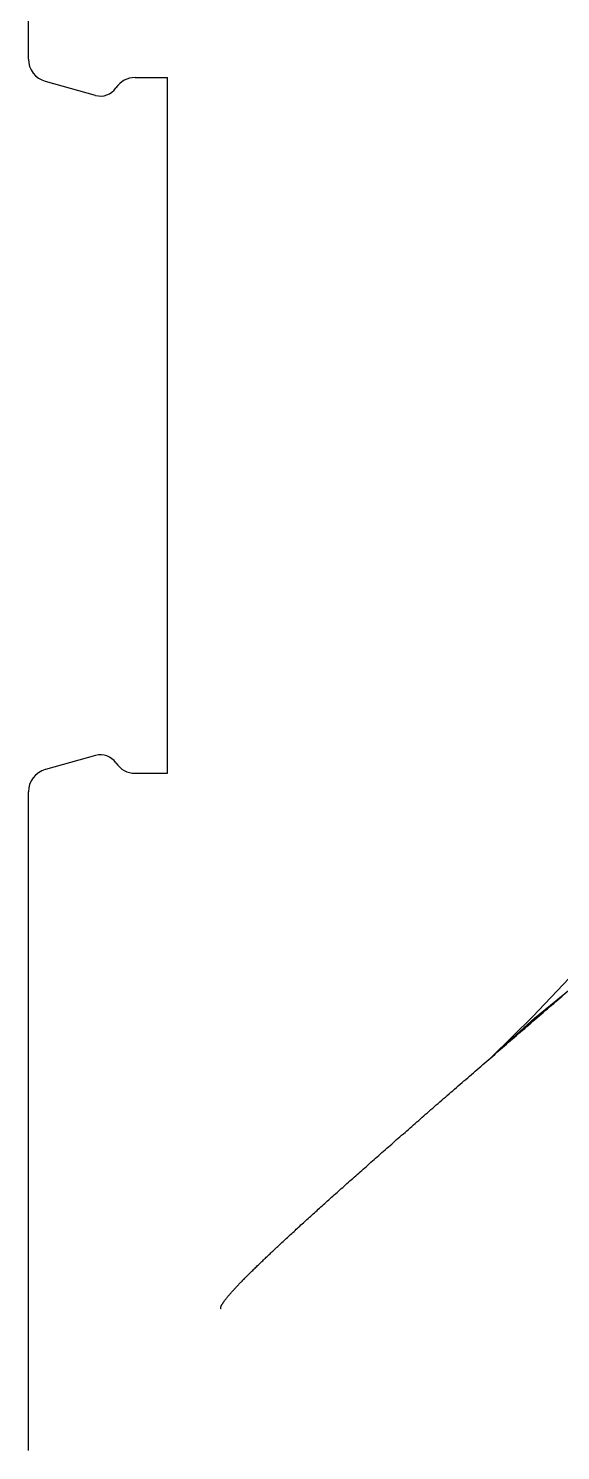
# Model space of a CAD drawing. Extents: x 8 to 213, y -217 to -66.
# Drawn here: x 163.13 to 174.55, y -122.9 to -92.42 of the extents above; entities that cross this region are included whole.
import ezdxf

# ---------------------------------------------------------------- set-up
doc = ezdxf.new("R2010")
doc.units = 0
doc.header["$MEASUREMENT"] = 0

msp = doc.modelspace()

# ---------------------------------------------------------------- linework, layer by layer
for p, q in [((163.132, -93.073), (163.132, -78.953)), ((164.573, -93.853), (163.496, -93.552)), ((165.424, -93.47), (166.115, -93.47)), ((164.573, -108.001), (163.496, -108.302)), ((165.424, -108.384), (166.115, -108.384)), ((163.132, -122.901), (163.132, -108.781)), ((173.959, -113.599, -50.671), (174.739, -112.774, -50.671)), ((173.994, -113.636, -50.671), (174.875, -112.919, -50.671)), ((174.269, -113.431, -50.671), (174.314, -113.392, -50.671)), ((174.314, -113.392, -50.671), (174.359, -113.354, -50.671)), ((174.359, -113.354, -50.671), (174.404, -113.315, -50.671)), ((174.404, -113.315, -50.671), (174.449, -113.276, -50.671)), ((174.449, -113.276, -50.671), (174.495, -113.237, -50.671)), ((174.495, -113.237, -50.671), (174.54, -113.198, -50.671)), ((174.54, -113.198, -50.671), (174.585, -113.159, -50.671)), ((173.062, -114.473, -50.671), (173.959, -113.599, -50.671)), ((173.062, -114.473, -50.671), (173.994, -113.636, -50.671)), ((173.914, -113.737, -50.671), (173.958, -113.699, -50.671)), ((173.958, -113.699, -50.671), (174.002, -113.661, -50.671)), ((174.002, -113.661, -50.671), (174.046, -113.623, -50.671)), ((174.046, -113.623, -50.671), (174.091, -113.585, -50.671)), ((174.091, -113.585, -50.671), (174.135, -113.547, -50.671)), ((174.135, -113.547, -50.671), (174.18, -113.508, -50.671)), ((174.18, -113.508, -50.671), (174.224, -113.47, -50.671)), ((174.224, -113.47, -50.671), (174.269, -113.431, -50.671)), ((173.564, -114.039, -50.671), (173.608, -114.001, -50.671)), ((173.608, -114.001, -50.671), (173.651, -113.964, -50.671)), ((173.651, -113.964, -50.671), (173.695, -113.926, -50.671)), ((173.695, -113.926, -50.671), (173.738, -113.889, -50.671)), ((173.738, -113.889, -50.671), (173.782, -113.851, -50.671)), ((173.782, -113.851, -50.671), (173.826, -113.813, -50.671)), ((173.826, -113.813, -50.671), (173.87, -113.775, -50.671)), ((173.87, -113.775, -50.671), (173.914, -113.737, -50.671)), ((173.222, -114.334, -50.671), (173.265, -114.298, -50.671)), ((173.265, -114.298, -50.671), (173.307, -114.261, -50.671)), ((173.307, -114.261, -50.671), (173.35, -114.224, -50.671)), ((173.35, -114.224, -50.671), (173.392, -114.187, -50.671)), ((173.392, -114.187, -50.671), (173.435, -114.15, -50.671)), ((173.435, -114.15, -50.671), (173.478, -114.113, -50.671)), ((173.478, -114.113, -50.671), (173.521, -114.076, -50.671)), ((173.521, -114.076, -50.671), (173.564, -114.039, -50.671)), ((172.887, -114.625, -50.671), (172.928, -114.589, -50.671)), ((172.928, -114.589, -50.671), (172.97, -114.553, -50.671)), ((172.97, -114.553, -50.671), (173.012, -114.517, -50.671)), ((173.012, -114.517, -50.671), (173.054, -114.48, -50.671)), ((173.054, -114.48, -50.671), (173.096, -114.444, -50.671)), ((173.096, -114.444, -50.671), (173.138, -114.408, -50.671)), ((173.138, -114.408, -50.671), (173.18, -114.371, -50.671)), ((173.18, -114.371, -50.671), (173.222, -114.334, -50.671)), ((172.518, -114.944, -50.671), (172.559, -114.909, -50.671)), ((172.559, -114.909, -50.671), (172.599, -114.874, -50.671)), ((172.599, -114.874, -50.671), (172.64, -114.838, -50.671)), ((172.64, -114.838, -50.671), (172.681, -114.803, -50.671)), ((172.681, -114.803, -50.671), (172.722, -114.768, -50.671)), ((172.722, -114.768, -50.671), (172.763, -114.732, -50.671)), ((172.763, -114.732, -50.671), (172.804, -114.696, -50.671)), ((172.804, -114.696, -50.671), (172.845, -114.661, -50.671)), ((172.845, -114.661, -50.671), (172.887, -114.625, -50.671)), ((172.159, -115.256, -50.671), (172.198, -115.222, -50.671)), ((172.198, -115.222, -50.671), (172.238, -115.187, -50.671)), ((172.238, -115.187, -50.671), (172.278, -115.153, -50.671)), ((172.278, -115.153, -50.671), (172.317, -115.118, -50.671)), ((172.317, -115.118, -50.671), (172.357, -115.084, -50.671)), ((172.357, -115.084, -50.671), (172.397, -115.049, -50.671)), ((172.397, -115.049, -50.671), (172.437, -115.014, -50.671)), ((172.437, -115.014, -50.671), (172.478, -114.979, -50.671)), ((172.478, -114.979, -50.671), (172.518, -114.944, -50.671)), ((171.809, -115.56, -50.671), (171.848, -115.527, -50.671)), ((171.848, -115.527, -50.671), (171.886, -115.493, -50.671)), ((171.886, -115.493, -50.671), (171.925, -115.46, -50.671)), ((171.925, -115.46, -50.671), (171.964, -115.426, -50.671)), ((171.964, -115.426, -50.671), (172.002, -115.392, -50.671)), ((172.002, -115.392, -50.671), (172.041, -115.358, -50.671)), ((172.041, -115.358, -50.671), (172.08, -115.324, -50.671)), ((172.08, -115.324, -50.671), (172.12, -115.29, -50.671)), ((172.12, -115.29, -50.671), (172.159, -115.256, -50.671)), ((171.47, -115.856, -50.671), (171.507, -115.823, -50.671)), ((171.507, -115.823, -50.671), (171.545, -115.791, -50.671)), ((171.545, -115.791, -50.671), (171.582, -115.758, -50.671)), ((171.582, -115.758, -50.671), (171.62, -115.725, -50.671)), ((171.62, -115.725, -50.671), (171.657, -115.693, -50.671)), ((171.657, -115.693, -50.671), (171.695, -115.66, -50.671)), ((171.695, -115.66, -50.671), (171.733, -115.627, -50.671)), ((171.733, -115.627, -50.671), (171.771, -115.593, -50.671)), ((171.771, -115.593, -50.671), (171.809, -115.56, -50.671)), ((171.142, -116.144, -50.671), (171.178, -116.112, -50.671)), ((171.178, -116.112, -50.671), (171.214, -116.08, -50.671)), ((171.214, -116.08, -50.671), (171.25, -116.049, -50.671)), ((171.25, -116.049, -50.671), (171.286, -116.017, -50.671)), ((171.286, -116.017, -50.671), (171.323, -115.985, -50.671)), ((171.323, -115.985, -50.671), (171.359, -115.953, -50.671)), ((171.359, -115.953, -50.671), (171.396, -115.921, -50.671)), ((171.396, -115.921, -50.671), (171.433, -115.888, -50.671)), ((171.433, -115.888, -50.671), (171.47, -115.856, -50.671)), ((170.789, -116.453, -50.671), (170.824, -116.422, -50.671)), ((170.824, -116.422, -50.671), (170.858, -116.392, -50.671)), ((170.858, -116.392, -50.671), (170.893, -116.361, -50.671)), ((170.893, -116.361, -50.671), (170.928, -116.33, -50.671)), ((170.928, -116.33, -50.671), (170.964, -116.3, -50.671)), ((170.964, -116.3, -50.671), (170.999, -116.269, -50.671)), ((170.999, -116.269, -50.671), (171.034, -116.237, -50.671)), ((171.034, -116.237, -50.671), (171.07, -116.206, -50.671)), ((171.07, -116.206, -50.671), (171.106, -116.175, -50.671)), ((171.106, -116.175, -50.671), (171.142, -116.144, -50.671)), ((170.45, -116.751, -50.671), (170.484, -116.722, -50.671)), ((170.484, -116.722, -50.671), (170.517, -116.693, -50.671)), ((170.517, -116.693, -50.671), (170.55, -116.663, -50.671)), ((170.55, -116.663, -50.671), (170.584, -116.633, -50.671)), ((170.584, -116.633, -50.671), (170.618, -116.603, -50.671)), ((170.618, -116.603, -50.671), (170.652, -116.574, -50.671)), ((170.652, -116.574, -50.671), (170.686, -116.544, -50.671)), ((170.686, -116.544, -50.671), (170.72, -116.513, -50.671)), ((170.72, -116.513, -50.671), (170.754, -116.483, -50.671)), ((170.754, -116.483, -50.671), (170.789, -116.453, -50.671)), ((170.094, -117.066, -50.671), (170.126, -117.038, -50.671)), ((170.126, -117.038, -50.671), (170.158, -117.01, -50.671)), ((170.158, -117.01, -50.671), (170.19, -116.982, -50.671)), ((170.19, -116.982, -50.671), (170.222, -116.953, -50.671)), ((170.222, -116.953, -50.671), (170.254, -116.925, -50.671)), ((170.254, -116.925, -50.671), (170.286, -116.896, -50.671)), ((170.286, -116.896, -50.671), (170.319, -116.868, -50.671)), ((170.319, -116.868, -50.671), (170.351, -116.839, -50.671)), ((170.351, -116.839, -50.671), (170.384, -116.81, -50.671)), ((170.384, -116.81, -50.671), (170.417, -116.781, -50.671)), ((170.417, -116.781, -50.671), (170.45, -116.751, -50.671)), ((169.756, -117.367, -50.671), (169.786, -117.341, -50.671)), ((169.786, -117.341, -50.671), (169.816, -117.314, -50.671)), ((169.816, -117.314, -50.671), (169.847, -117.287, -50.671)), ((169.847, -117.287, -50.671), (169.877, -117.26, -50.671)), ((169.877, -117.26, -50.671), (169.908, -117.232, -50.671)), ((169.908, -117.232, -50.671), (169.938, -117.205, -50.671)), ((169.938, -117.205, -50.671), (169.969, -117.178, -50.671)), ((169.969, -117.178, -50.671), (170, -117.15, -50.671)), ((170, -117.15, -50.671), (170.032, -117.122, -50.671)), ((170.032, -117.122, -50.671), (170.063, -117.094, -50.671)), ((170.063, -117.094, -50.671), (170.094, -117.066, -50.671)), ((169.409, -117.679, -50.671), (169.437, -117.654, -50.671)), ((169.437, -117.654, -50.671), (169.465, -117.628, -50.671)), ((169.465, -117.628, -50.671), (169.494, -117.603, -50.671)), ((169.494, -117.603, -50.671), (169.522, -117.577, -50.671)), ((169.522, -117.577, -50.671), (169.551, -117.551, -50.671)), ((169.551, -117.551, -50.671), (169.58, -117.525, -50.671)), ((169.58, -117.525, -50.671), (169.609, -117.499, -50.671)), ((169.609, -117.499, -50.671), (169.638, -117.473, -50.671)), ((169.638, -117.473, -50.671), (169.667, -117.447, -50.671)), ((169.667, -117.447, -50.671), (169.697, -117.421, -50.671)), ((169.697, -117.421, -50.671), (169.727, -117.394, -50.671)), ((169.727, -117.394, -50.671), (169.756, -117.367, -50.671)), ((169.084, -117.973, -50.671), (169.11, -117.949, -50.671)), ((169.11, -117.949, -50.671), (169.137, -117.925, -50.671)), ((169.137, -117.925, -50.671), (169.163, -117.901, -50.671)), ((169.163, -117.901, -50.671), (169.19, -117.877, -50.671)), ((169.19, -117.877, -50.671), (169.217, -117.852, -50.671)), ((169.217, -117.852, -50.671), (169.244, -117.828, -50.671)), ((169.244, -117.828, -50.671), (169.271, -117.804, -50.671)), ((169.271, -117.804, -50.671), (169.298, -117.779, -50.671)), ((169.298, -117.779, -50.671), (169.326, -117.754, -50.671)), ((169.326, -117.754, -50.671), (169.353, -117.729, -50.671)), ((169.353, -117.729, -50.671), (169.381, -117.704, -50.671)), ((169.381, -117.704, -50.671), (169.409, -117.679, -50.671)), ((168.736, -118.291, -50.671), (168.76, -118.27, -50.671)), ((168.76, -118.27, -50.671), (168.784, -118.247, -50.671)), ((168.784, -118.247, -50.671), (168.808, -118.225, -50.671)), ((168.808, -118.225, -50.671), (168.832, -118.203, -50.671)), ((168.832, -118.203, -50.671), (168.856, -118.181, -50.671)), ((168.856, -118.181, -50.671), (168.881, -118.158, -50.671)), ((168.881, -118.158, -50.671), (168.906, -118.135, -50.671)), ((168.906, -118.135, -50.671), (168.931, -118.112, -50.671)), ((168.931, -118.112, -50.671), (168.956, -118.089, -50.671)), ((168.956, -118.089, -50.671), (168.981, -118.066, -50.671)), ((168.981, -118.066, -50.671), (169.007, -118.043, -50.671)), ((169.007, -118.043, -50.671), (169.032, -118.02, -50.671)), ((169.032, -118.02, -50.671), (169.058, -117.996, -50.671)), ((169.058, -117.996, -50.671), (169.084, -117.973, -50.671)), ((168.421, -118.584, -50.671), (168.442, -118.564, -50.671)), ((168.442, -118.564, -50.671), (168.464, -118.544, -50.671)), ((168.464, -118.544, -50.671), (168.485, -118.524, -50.671)), ((168.485, -118.524, -50.671), (168.507, -118.503, -50.671)), ((168.507, -118.503, -50.671), (168.529, -118.483, -50.671)), ((168.529, -118.483, -50.671), (168.552, -118.462, -50.671)), ((168.552, -118.462, -50.671), (168.574, -118.441, -50.671)), ((168.574, -118.441, -50.671), (168.597, -118.42, -50.671)), ((168.597, -118.42, -50.671), (168.619, -118.399, -50.671)), ((168.619, -118.399, -50.671), (168.642, -118.378, -50.671)), ((168.642, -118.378, -50.671), (168.665, -118.356, -50.671)), ((168.665, -118.356, -50.671), (168.689, -118.335, -50.671)), ((168.689, -118.335, -50.671), (168.712, -118.313, -50.671)), ((168.712, -118.313, -50.671), (168.736, -118.291, -50.671)), ((168.104, -118.885, -50.671), (168.122, -118.867, -50.671)), ((168.122, -118.867, -50.671), (168.141, -118.849, -50.671)), ((168.141, -118.849, -50.671), (168.16, -118.831, -50.671)), ((168.16, -118.831, -50.671), (168.179, -118.813, -50.671)), ((168.179, -118.813, -50.671), (168.198, -118.795, -50.671)), ((168.198, -118.795, -50.671), (168.217, -118.776, -50.671)), ((168.217, -118.776, -50.671), (168.237, -118.758, -50.671)), ((168.237, -118.758, -50.671), (168.256, -118.739, -50.671)), ((168.256, -118.739, -50.671), (168.276, -118.72, -50.671)), ((168.276, -118.72, -50.671), (168.296, -118.701, -50.671)), ((168.296, -118.701, -50.671), (168.317, -118.682, -50.671)), ((168.317, -118.682, -50.671), (168.337, -118.663, -50.671)), ((168.337, -118.663, -50.671), (168.358, -118.643, -50.671)), ((168.358, -118.643, -50.671), (168.379, -118.624, -50.671)), ((168.379, -118.624, -50.671), (168.4, -118.604, -50.671)), ((168.4, -118.604, -50.671), (168.421, -118.584, -50.671)), ((167.789, -119.194, -50.671), (167.804, -119.179, -50.671)), ((167.804, -119.179, -50.671), (167.819, -119.164, -50.671)), ((167.819, -119.164, -50.671), (167.834, -119.149, -50.671)), ((167.834, -119.149, -50.671), (167.85, -119.134, -50.671)), ((167.85, -119.134, -50.671), (167.865, -119.118, -50.671)), ((167.865, -119.118, -50.671), (167.881, -119.102, -50.671)), ((167.881, -119.102, -50.671), (167.897, -119.086, -50.671)), ((167.897, -119.086, -50.671), (167.913, -119.071, -50.671)), ((167.913, -119.071, -50.671), (167.929, -119.054, -50.671)), ((167.929, -119.054, -50.671), (167.946, -119.038, -50.671)), ((167.946, -119.038, -50.671), (167.963, -119.022, -50.671)), ((167.963, -119.022, -50.671), (167.98, -119.005, -50.671)), ((167.98, -119.005, -50.671), (167.997, -118.988, -50.671)), ((167.997, -118.988, -50.671), (168.014, -118.972, -50.671)), ((168.014, -118.972, -50.671), (168.032, -118.955, -50.671)), ((168.032, -118.955, -50.671), (168.049, -118.937, -50.671)), ((168.049, -118.937, -50.671), (168.067, -118.92, -50.671)), ((168.067, -118.92, -50.671), (168.085, -118.903, -50.671)), ((168.085, -118.903, -50.671), (168.104, -118.885, -50.671)), ((167.502, -119.495, -50.671), (167.513, -119.484, -50.671)), ((167.513, -119.484, -50.671), (167.523, -119.472, -50.671)), ((167.523, -119.472, -50.671), (167.534, -119.461, -50.671)), ((167.534, -119.461, -50.671), (167.545, -119.449, -50.671)), ((167.545, -119.449, -50.671), (167.556, -119.437, -50.671)), ((167.556, -119.437, -50.671), (167.567, -119.425, -50.671)), ((167.567, -119.425, -50.671), (167.578, -119.412, -50.671)), ((167.578, -119.412, -50.671), (167.59, -119.4, -50.671)), ((167.59, -119.4, -50.671), (167.602, -119.387, -50.671)), ((167.602, -119.387, -50.671), (167.614, -119.374, -50.671)), ((167.614, -119.374, -50.671), (167.626, -119.361, -50.671)), ((167.626, -119.361, -50.671), (167.639, -119.348, -50.671)), ((167.639, -119.348, -50.671), (167.651, -119.335, -50.671)), ((167.651, -119.335, -50.671), (167.664, -119.322, -50.671)), ((167.664, -119.322, -50.671), (167.677, -119.308, -50.671)), ((167.677, -119.308, -50.671), (167.691, -119.294, -50.671)), ((167.691, -119.294, -50.671), (167.704, -119.281, -50.671)), ((167.704, -119.281, -50.671), (167.718, -119.267, -50.671)), ((167.718, -119.267, -50.671), (167.732, -119.252, -50.671)), ((167.732, -119.252, -50.671), (167.746, -119.238, -50.671)), ((167.746, -119.238, -50.671), (167.76, -119.224, -50.671)), ((167.76, -119.224, -50.671), (167.774, -119.209, -50.671)), ((167.774, -119.209, -50.671), (167.789, -119.194, -50.671)), ((167.272, -119.801, -50.671), (167.274, -119.795, -50.671)), ((167.274, -119.795, -50.671), (167.277, -119.79, -50.671)), ((167.277, -119.79, -50.671), (167.279, -119.784, -50.671)), ((167.279, -119.784, -50.671), (167.282, -119.779, -50.671)), ((167.282, -119.779, -50.671), (167.286, -119.773, -50.671)), ((167.286, -119.773, -50.671), (167.289, -119.767, -50.671)), ((167.289, -119.767, -50.671), (167.293, -119.76, -50.671)), ((167.293, -119.76, -50.671), (167.297, -119.754, -50.671)), ((167.297, -119.754, -50.671), (167.301, -119.747, -50.671)), ((167.301, -119.747, -50.671), (167.305, -119.74, -50.671)), ((167.305, -119.74, -50.671), (167.31, -119.734, -50.671)), ((167.31, -119.734, -50.671), (167.314, -119.726, -50.671)), ((167.314, -119.726, -50.671), (167.319, -119.719, -50.671)), ((167.319, -119.719, -50.671), (167.324, -119.712, -50.671)), ((167.324, -119.712, -50.671), (167.33, -119.704, -50.671)), ((167.33, -119.704, -50.671), (167.335, -119.696, -50.671)), ((167.335, -119.696, -50.671), (167.341, -119.688, -50.671)), ((167.341, -119.688, -50.671), (167.347, -119.68, -50.671)), ((167.347, -119.68, -50.671), (167.354, -119.672, -50.671)), ((167.354, -119.672, -50.671), (167.36, -119.664, -50.671)), ((167.36, -119.664, -50.671), (167.367, -119.655, -50.671)), ((167.367, -119.655, -50.671), (167.374, -119.646, -50.671)), ((167.374, -119.646, -50.671), (167.381, -119.637, -50.671)), ((167.381, -119.637, -50.671), (167.388, -119.628, -50.671)), ((167.388, -119.628, -50.671), (167.396, -119.619, -50.671)), ((167.396, -119.619, -50.671), (167.403, -119.609, -50.671)), ((167.403, -119.609, -50.671), (167.411, -119.6, -50.671)), ((167.411, -119.6, -50.671), (167.419, -119.59, -50.671)), ((167.419, -119.59, -50.671), (167.428, -119.58, -50.671)), ((167.428, -119.58, -50.671), (167.436, -119.57, -50.671)), ((167.436, -119.57, -50.671), (167.445, -119.56, -50.671)), ((167.445, -119.56, -50.671), (167.454, -119.549, -50.671)), ((167.454, -119.549, -50.671), (167.463, -119.539, -50.671)), ((167.463, -119.539, -50.671), (167.473, -119.528, -50.671)), ((167.473, -119.528, -50.671), (167.482, -119.517, -50.671)), ((167.482, -119.517, -50.671), (167.492, -119.506, -50.671)), ((167.492, -119.506, -50.671), (167.502, -119.495, -50.671)), ((167.261, -119.836, -50.671), (167.262, -119.832, -50.671)), ((167.261, -119.84, -50.671), (167.261, -119.836, -50.671)), ((167.261, -119.843, -50.671), (167.261, -119.84, -50.671)), ((167.261, -119.847, -50.671), (167.261, -119.843, -50.671)), ((167.261, -119.85, -50.671), (167.261, -119.847, -50.671)), ((167.262, -119.853, -50.671), (167.261, -119.85, -50.671)), ((167.262, -119.828, -50.671), (167.263, -119.824, -50.671)), ((167.262, -119.832, -50.671), (167.262, -119.828, -50.671)), ((167.263, -119.856, -50.671), (167.262, -119.853, -50.671)), ((167.263, -119.824, -50.671), (167.265, -119.82, -50.671)), ((167.264, -119.858, -50.671), (167.263, -119.856, -50.671)), ((167.265, -119.861, -50.671), (167.264, -119.858, -50.671)), ((167.265, -119.82, -50.671), (167.266, -119.815, -50.671)), ((167.267, -119.863, -50.671), (167.265, -119.861, -50.671)), ((167.266, -119.815, -50.671), (167.268, -119.81, -50.671)), ((167.268, -119.865, -50.671), (167.267, -119.863, -50.671)), ((167.268, -119.81, -50.671), (167.27, -119.806, -50.671)), ((167.268, -119.865, -50.671), (167.268, -119.865, -50.671)), ((167.27, -119.806, -50.671), (167.272, -119.801, -50.671))]:
    msp.add_line(p, q)
msp.add_lwpolyline([(166.115, -108.384), (166.115, -93.47)])
for centre, radius, start, end in [((163.629, -93.073), 0.497, 180, 254.3811), ((165.424, -93.967), 0.497, 90, 146.251), ((164.68, -93.47), 0.398, 254.3811, 326.251), ((164.68, -108.384), 0.398, 33.749, 105.6189), ((165.424, -107.887), 0.497, 213.749, 270), ((163.629, -108.781), 0.497, 105.6189, 180)]:
    msp.add_arc(centre, radius, start, end)

doc.saveas('drawing.dxf')
